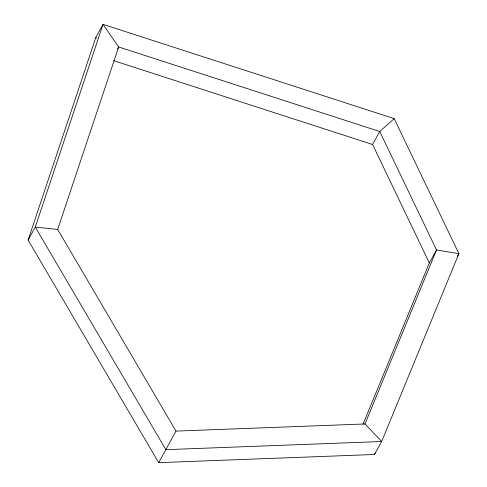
<?xml version="1.0" encoding="UTF-8"?>
<svg xmlns="http://www.w3.org/2000/svg" width="487" height="487" viewBox="0 0 487 487"><rect width="100%" height="100%" fill="white"/><g stroke="black" fill="none" stroke-linecap="round" stroke-linejoin="round"><path stroke-width="0.73" d="M28.106 240.067L95.854 37.335L103.025 24.35L394.184 118.609L458.894 253.66L381.674 441.502L374.509 454.487L158.695 462.65L28.106 240.067L35.277 227.082L103.025 24.35L118.658 46.977L379.75 131.502L436.516 249.971L364.994 423.958L175.99 431.105L158.695 462.65M175.99 431.105L57.679 229.45L118.658 46.977L117.586 48.925M363.016 424.311L429.345 262.956L436.516 249.971L458.894 253.66L457.457 256.253M374.509 454.487L375.087 453.08M429.345 262.956L372.579 144.487L379.75 131.502L394.184 118.609M57.679 229.45L35.277 227.082L165.86 449.665L381.674 441.502L364.994 423.958M113.66 60.662L372.579 144.487M95.854 37.335L96.505 38.278"/></g></svg>
